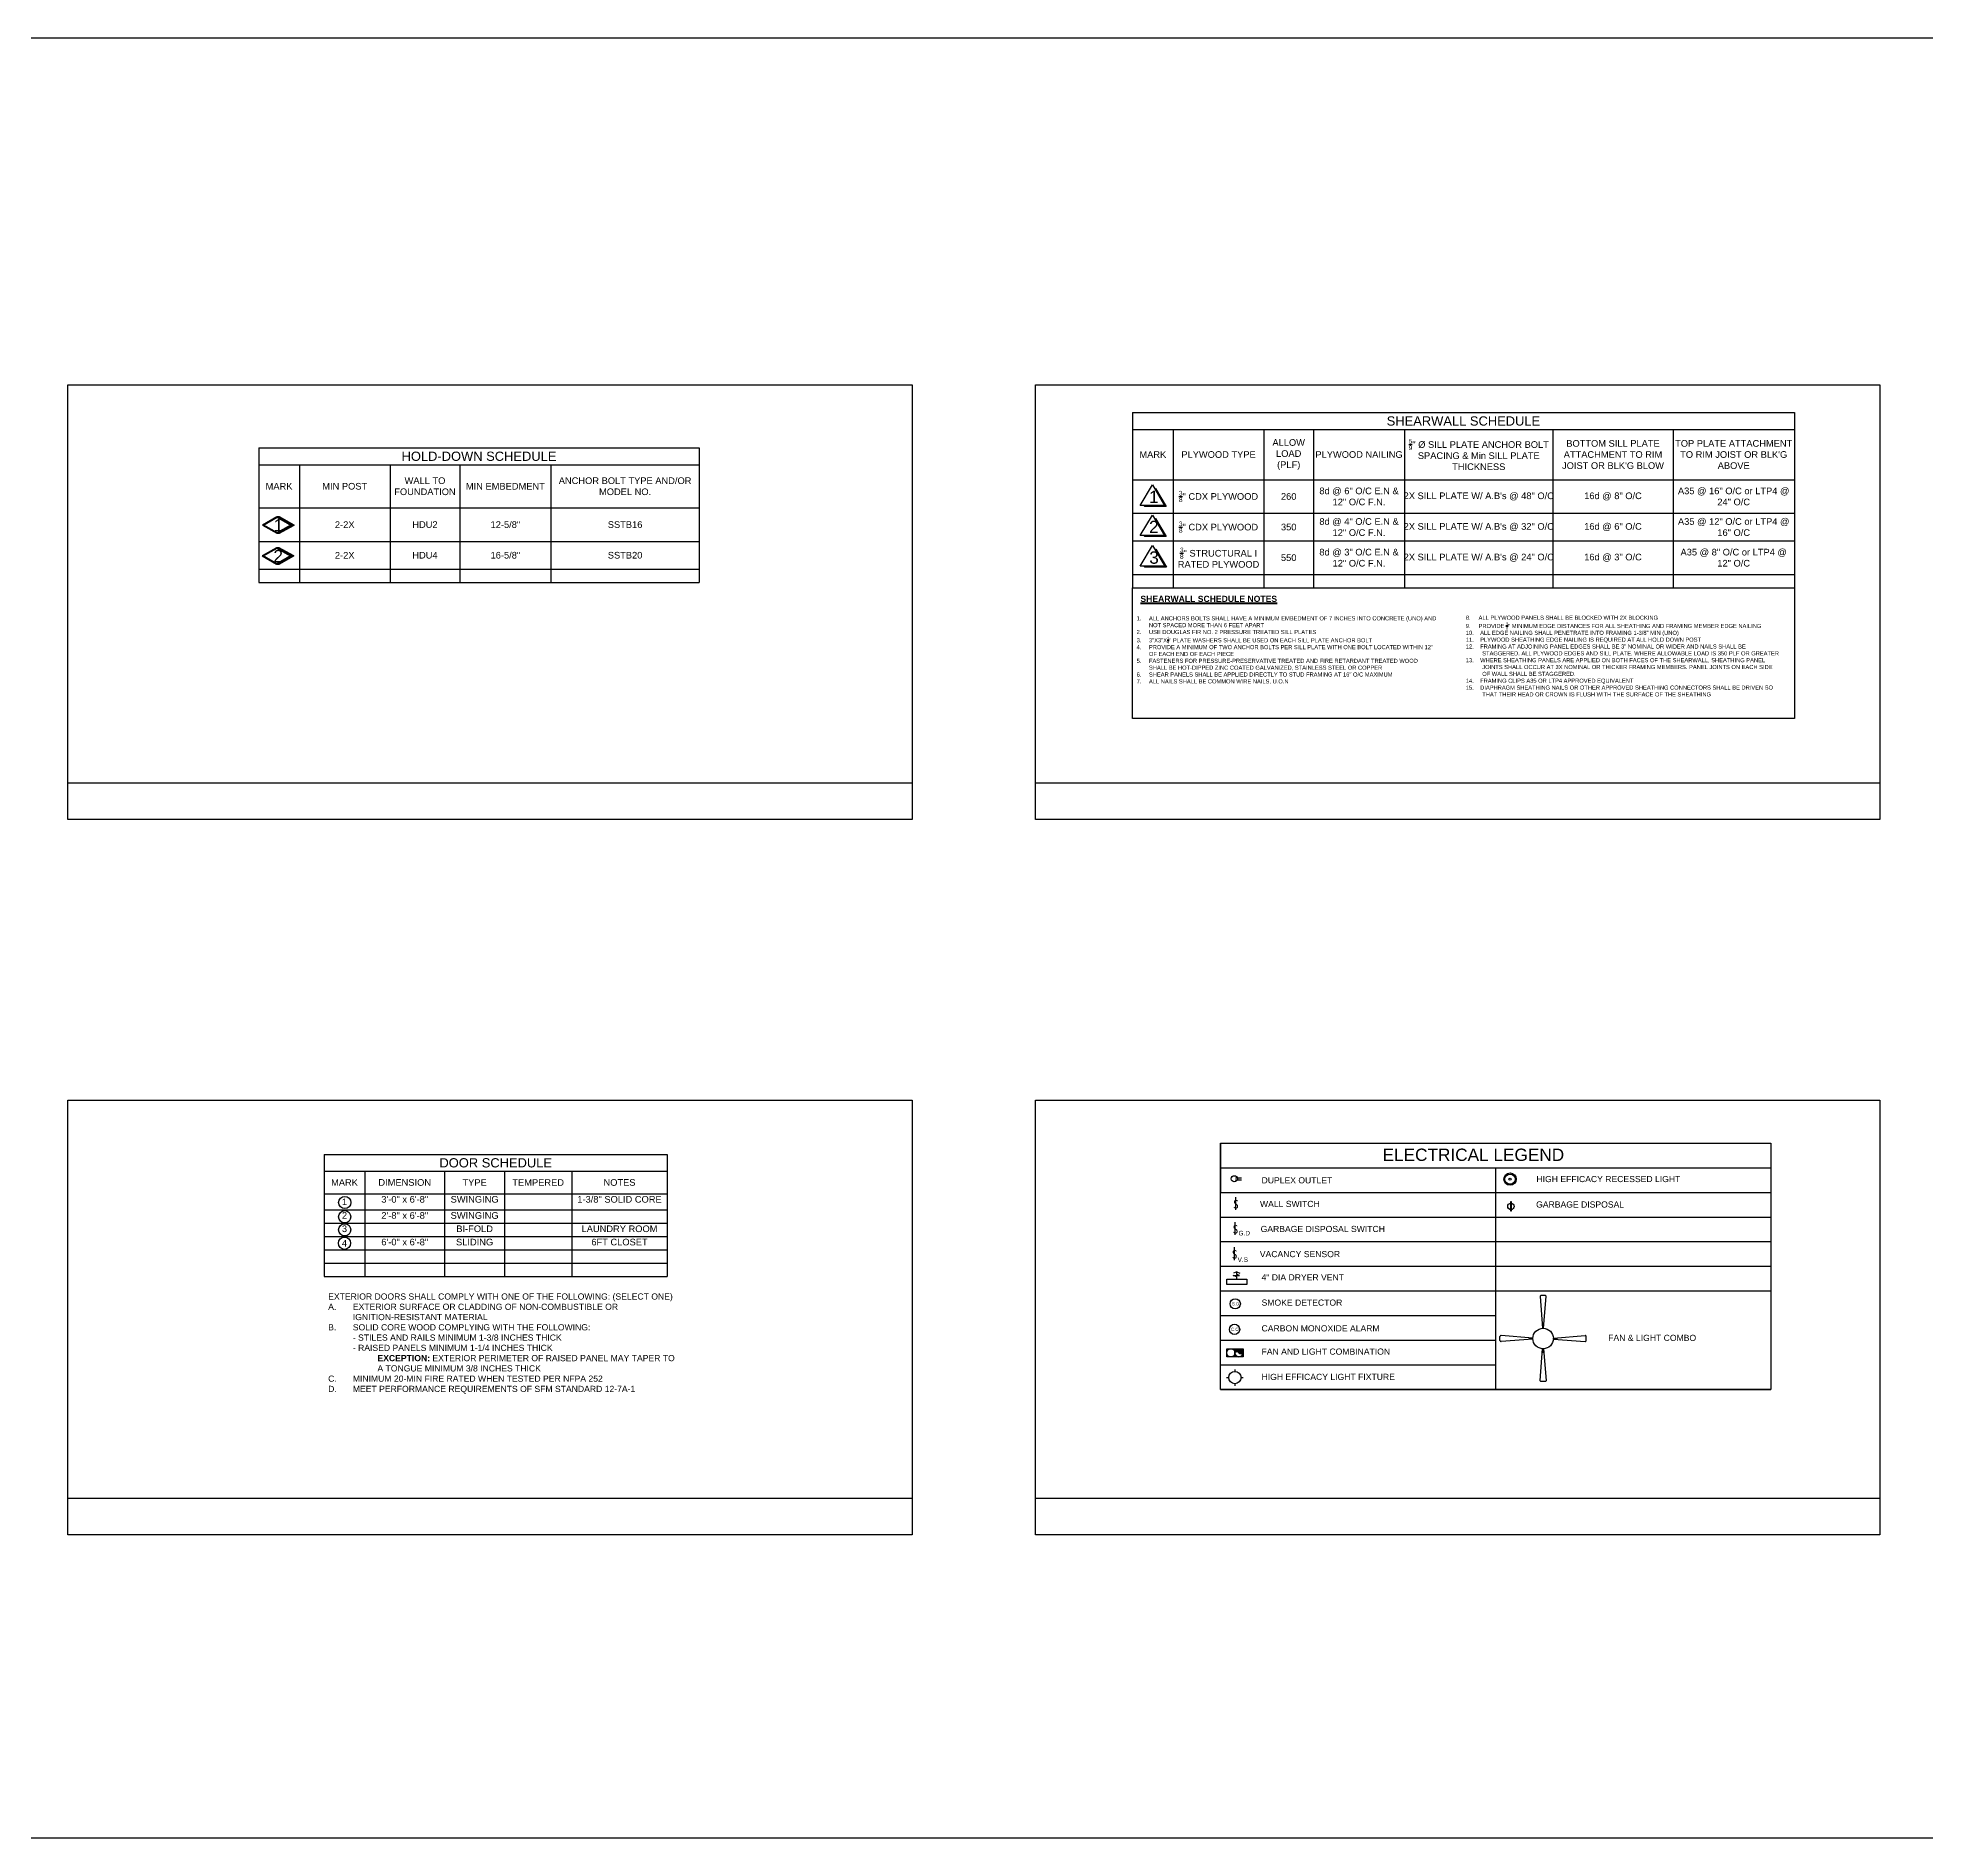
# Model space of a CAD drawing. Header units: inches. Extents: x -3572 to 2430, y -1517 to 3072.
# Drawn here: x 575 to 1495, y -527 to 350 of the extents above; entities that cross this region are included whole.
import ezdxf

# ---------------------------------------------------------------- set-up
doc = ezdxf.new("R2010")
doc.units = ezdxf.units.IN
doc.header["$MEASUREMENT"] = 0
doc.linetypes.add('DASHED2', pattern=[0.375, 0.25, -0.125])
for name, color, linetype in [('Electrical - Components', 40, 'Continuous'), ('Electrical - Schedules', 40, 'Continuous'), ('F.P. - Schedules', 4, 'Continuous')]:
    doc.layers.add(name, color=color, linetype=linetype)
doc.styles.get("Standard").update_dxf_attribs({"font": 'arial.ttf'})

# ---------------------------------------------------------------- blocks, each defined once
blk = doc.blocks.new('*T3')
at = {"layer": 'F.P. - Schedules', "color": 0, "linetype": 'ByBlock', "lineweight": -2, "transparency": 16777216}
for p, q in [((0, 0), (167.13, 0)), ((0, 0), (0, -59.4)), ((167.13, 0), (167.13, -59.4)), ((0, -8.16), (167.13, -8.16)), ((19.79, -8.16), (19.79, -59.4)), ((58.66, -8.16), (58.66, -59.4)), ((87.9, -8.16), (87.9, -59.4)), ((120.58, -8.16), (120.58, -59.4)), ((0, -19.13), (167.13, -19.13)), ((0, -27), (167.13, -27)), ((0, -33.48), (167.13, -33.48)), ((0, -39.96), (167.13, -39.96)), ((0, -46.44), (167.13, -46.44)), ((0, -52.92), (167.13, -52.92)), ((0, -59.4), (167.13, -59.4))]:
    blk.add_line(p, q, dxfattribs=at)
at = {"layer": 'F.P. - Schedules', "color": 0, "transparency": 16777216}
for s, insert, char_height, width, attachment_point in [('DOOR SCHEDULE', (83.56, -4.08), 4.5, 164.9669, 5), ('MARK', (9.9, -13.64), 3.24, 17.6319, 5), ('DIMENSION', (39.23, -13.64), 3.24, 36.7066, 5), ('TYPE', (73.28, -13.64), 3.24, 27.0814, 5), ('TEMPERED', (104.24, -13.64), 3.24, 30.5247, 5), ('NOTES', (143.86, -13.64), 3.24, 44.3823, 5), ('1', (9.9, -23.06), 3.24, 17.6319, 5), ('3\'-0" x 6\'-8"', (39.23, -20.21), 3.24, 36.7066, 2), ('SWINGING', (73.28, -20.21), 3.24, 27.0814, 2), ('1-3/8" SOLID CORE', (143.86, -20.21), 3.24, 44.3823, 2), ('3', (9.9, -34.56), 3.24, 17.6319, 2), ('2', (9.9, -28.08), 3.24, 17.6319, 2), ('2\'-8" x 6\'-8"', (39.23, -28.08), 3.24, 36.7066, 2), ('SWINGING', (73.28, -28.08), 3.24, 27.0814, 2), ('BI-FOLD', (73.28, -34.56), 3.24, 27.0814, 2), ('LAUNDRY ROOM', (143.86, -34.56), 3.24, 44.3823, 2), ('4', (9.9, -43.2), 3.24, 17.6319, 5), ('6\'-0" x 6\'-8"', (39.23, -41.04), 3.24, 36.7066, 2), ('SLIDING', (73.28, -41.04), 3.24, 27.0814, 2), ('6FT CLOSET', (143.86, -41.04), 3.24, 44.3823, 2)]:
    blk.add_mtext(s, dxfattribs=dict(at, insert=insert, char_height=char_height, width=width, attachment_point=attachment_point))
blk = doc.blocks.new('*T7')
at = {"color": 0, "linetype": 'ByBlock', "lineweight": -2, "transparency": 16777216}
for p, q in [((0, 0), (214.63, 0)), ((0, 0), (0, -65.53)), ((214.63, 0), (214.63, -65.53)), ((0, -8.16), (214.63, -8.16)), ((19.79, -8.16), (19.79, -65.53)), ((64, -8.16), (64, -65.53)), ((97.97, -8.16), (97.97, -65.53)), ((142.34, -8.16), (142.34, -65.53)), ((0, -29.21), (214.63, -29.21)), ((0, -45.52), (214.63, -45.52)), ((0, -59.05), (214.63, -59.05)), ((0, -65.53), (214.63, -65.53))]:
    blk.add_line(p, q, dxfattribs=at)
at = {"color": 0, "transparency": 16777216, "attachment_point": 5}
for s, insert, char_height, width in [('HOLD-DOWN SCHEDULE', (107.31, -4.08), 4.5, 212.4676), ('MARK', (9.9, -18.68), 3.24, 17.6319), ('MIN POST', (41.9, -18.68), 3.24, 42.0491), ('WALL TO FOUNDATION', (80.99, -18.68), 3.24, 31.8106), ('MIN EMBEDMENT', (120.16, -18.68), 3.24, 42.21), ('\\A1;{\\H1x;ANCHOR BOLT TYPE AND/OR MODEL NO.}', (178.48, -18.68), 3.24, 70.1261), ('\\A1;{\\H1x;2-2X}', (41.9, -37.36), 3.24, 42.0491), ('HDU2', (80.99, -37.36), 3.24, 31.8106), ('12-5/8"', (120.16, -37.36), 3.24, 42.21), ('SSTB16', (178.48, -37.36), 3.24, 70.1261), ('\\A1;{\\H1x;2-2X}', (41.9, -52.29), 3.24, 42.0491), ('HDU4', (80.99, -52.29), 3.24, 31.8106), ('16-5/8"', (120.16, -52.29), 3.24, 42.21), ('SSTB20', (178.48, -52.29), 3.24, 70.1261)]:
    blk.add_mtext(s, dxfattribs=dict(at, insert=insert, char_height=char_height, width=width))
blk = doc.blocks.new('*T9')
at = {"color": 0, "linetype": 'ByBlock', "lineweight": -2, "transparency": 16777216}
for p, q in [((0, 0), (322.4, 0)), ((0, 0), (0, -85.31)), ((322.4, 0), (322.4, -85.31)), ((0, -8.16), (322.4, -8.16)), ((19.79, -8.16), (19.79, -85.31)), ((64, -8.16), (64, -85.31)), ((88.16, -8.16), (88.16, -85.31)), ((132.53, -8.16), (132.53, -85.31)), ((204.81, -8.16), (204.81, -85.31)), ((263.31, -8.16), (263.31, -85.31)), ((0, -32.67), (322.4, -32.67)), ((0, -48.98), (322.4, -48.98)), ((0, -62.52), (322.4, -62.52)), ((0, -78.83), (322.4, -78.83)), ((0, -85.31), (322.4, -85.31))]:
    blk.add_line(p, q, dxfattribs=at)
at = {"color": 0, "transparency": 16777216, "attachment_point": 5}
for s, insert, char_height, width in [('SHEARWALL SCHEDULE', (161.2, -4.08), 4.5, 320.2439), ('ALLOW LOAD (PLF)', (76.08, -20.41), 3.24, 21.9969), ('\\A1;{\\H0.7x;\\S5/9;}" %%C SILL PLATE ANCHOR BOLT SPACING & Min SILL PLATE THICKNESS', (168.67, -20.41), 3.24, 70.1261), ("BOTTOM SILL PLATE ATTACHMENT TO RIM JOIST OR BLK'G BLOW", (234.06, -20.41), 3.24, 56.3352), ("TOP PLATE ATTACHMENT TO RIM JOIST OR BLK'G ABOVE", (292.86, -20.41), 3.24, 56.9348), ('MARK', (9.9, -20.41), 3.24, 17.6319), ('PLYWOOD TYPE', (41.9, -20.41), 3.24, 42.0491), ('PLYWOOD NAILING', (110.34, -20.41), 3.24, 42.21), ('8d @ 6" O/C E.N & 12" O/C F.N.', (110.34, -40.83), 3.24, 42.21), ('A35 @ 16" O/C or LTP4 @ 24" O/C', (292.86, -40.83), 3.24, 56.9348), ('\\A1;{\\H0.7x;\\S3/8;}" CDX PLYWOOD', (41.9, -40.83), 3.24, 42.0491), ('260', (76.08, -40.83), 3.24, 21.9969), ('2X SILL PLATE W/ A.B\'s @ 48" O/C', (168.67, -40.83), 3.24, 70.1261), ('16d @ 8" O/C', (234.06, -40.83), 3.24, 56.3352), ('\\A1;{\\H0.7x;\\S3/8;}" CDX PLYWOOD', (41.9, -55.75), 3.24, 42.0491), ('350', (76.08, -55.75), 3.24, 21.9969), ('8d @ 4" O/C E.N & 12" O/C F.N.', (110.34, -55.75), 3.24, 42.21), ('2X SILL PLATE W/ A.B\'s @ 32" O/C', (168.67, -55.75), 3.24, 70.1261), ('16d @ 6" O/C', (234.06, -55.75), 3.24, 56.3352), ('A35 @ 12" O/C or LTP4 @ 16" O/C', (292.86, -55.75), 3.24, 56.9348), ('\\A1;{\\H0.7x;\\S3/8;}" STRUCTURAL I RATED PLYWOOD', (41.9, -70.67), 3.24, 42.0491), ('550', (76.08, -70.67), 3.24, 21.9969), ('8d @ 3" O/C E.N & 12" O/C F.N.', (110.34, -70.67), 3.24, 42.21), ('2X SILL PLATE W/ A.B\'s @ 24" O/C', (168.67, -70.67), 3.24, 70.1261), ('16d @ 3" O/C', (234.06, -70.67), 3.24, 56.3352), ('A35 @ 8" O/C or LTP4 @ 12" O/C', (292.86, -70.67), 3.24, 56.9348)]:
    blk.add_mtext(s, dxfattribs=dict(at, insert=insert, char_height=char_height, width=width))

msp = doc.modelspace()

# ---------------------------------------------------------------- hatches: boundary and pattern name
at = {"transparency": 33554559}
h = msp.add_hatch(color=256, dxfattribs=at)
h.dxf.hatch_style = 1
h.paths.add_polyline_path([(1119.86484, 130.48268), (1119.36484, 130.48268), (1124.3592, 122.15875), (1114.14693, 122.15875), (1114.64693, 121.65875), (1125.1592, 121.65875)])
at = {"lineweight": 50, "transparency": 33554636}
h = msp.add_hatch(color=256, dxfattribs=at)
h.dxf.hatch_style = 1
h.paths.add_polyline_path([(699.06978, 112.64064), (692.06978, 108.64064), (693.06978, 108.64064), (700.06978, 112.64064), (693.06978, 116.64064), (692.06978, 116.64064)])
at = {"transparency": 33554559}
h = msp.add_hatch(color=256, dxfattribs=at)
h.dxf.hatch_style = 1
h.paths.add_polyline_path([(1119.86484, 115.822), (1119.36484, 115.822), (1124.3592, 107.49807), (1114.14693, 107.49807), (1114.64693, 106.99807), (1125.1592, 106.99807)])
at = {"lineweight": 50, "transparency": 33554636}
h = msp.add_hatch(color=256, dxfattribs=at)
h.dxf.hatch_style = 1
h.paths.add_polyline_path([(698.90403, 97.56576), (691.90403, 93.56576), (692.90403, 93.56576), (699.90403, 97.56576), (692.90403, 101.56576), (691.90403, 101.56576)])
at = {"transparency": 33554559}
h = msp.add_hatch(color=256, dxfattribs=at)
h.dxf.hatch_style = 1
h.paths.add_polyline_path([(1119.98812, 100.91491), (1119.48812, 100.91491), (1124.48248, 92.59098), (1114.27021, 92.59098), (1114.77021, 92.09098), (1125.28248, 92.09098)])
at = {"layer": 'Electrical - Components', "transparency": 33554508}
h = msp.add_hatch(color=256, dxfattribs=at)
h.dxf.hatch_style = 1
h.paths.add_polyline_path([(1293.24249, -217.04592), (1292.8349, -217.04592), (1292.8349, -217.7724, -0.065768562), (1293.24249, -217.7724)])
h.paths.add_polyline_path([(1293.24249, -217.7724, 0.065768562), (1292.8349, -217.7724), (1292.8349, -220.8577, 0.065768562), (1293.24249, -220.8577)])
h.paths.add_polyline_path([(1293.24249, -220.8577, -0.065768562), (1292.8349, -220.8577), (1292.8349, -221.52599), (1293.24249, -221.52599)])
at = {"layer": 'Electrical - Schedules', "transparency": 33554636}
h = msp.add_hatch(color=256, dxfattribs=at)
h.dxf.hatch_style = 1
h.paths.add_polyline_path([(1160.57301, -290.63827, 0.480424377), (1162.57301, -290.63827, 1), (1158.57301, -290.63827, -0.480424377)])

# ---------------------------------------------------------------- linework, layer by layer
at = {"lineweight": 50}
for p, q in [((685.06978, 112.64064), (692.06978, 116.64064)), ((692.06978, 108.64064), (685.06978, 112.64064)), ((692.06978, 116.64064), (699.06978, 112.64064)), ((699.06978, 112.64064), (692.06978, 108.64064)), ((684.90403, 97.56576), (691.90403, 101.56576)), ((691.90403, 101.56576), (698.90403, 97.56576)), ((691.90403, 93.56576), (684.90403, 97.56576)), ((698.90403, 97.56576), (691.90403, 93.56576))]:
    msp.add_line(p, q, dxfattribs=at)
for p, q in [((590.00624, -12.89917), (1001.38665, -12.89917)), ((1061.38665, -12.89917), (1472.76706, -12.89917)), ((590.00624, -361.39372), (1001.38665, -361.39372)), ((1061.38665, -361.39372), (1472.76706, -361.39372))]:
    msp.add_line(p, q)
at = {"color": 3}
msp.add_lwpolyline([(35.18615, 350.00922), (1585.71888, 350.00922), (1585.71888, -527.11979), (35.18615, -527.11979)], close=True, dxfattribs=at)
for points in [[(590.00624, 180.90073), (1001.38665, 180.90073), (1001.38665, -30.89917), (590.00624, -30.89917)], [(1061.38665, 180.90073), (1472.76706, 180.90073), (1472.76706, -30.89917), (1061.38665, -30.89917)], [(1112.3592, 122.15875), (1118.3592, 132.15875), (1124.3592, 122.15875)], [(1112.3592, 107.49807), (1118.3592, 117.49807), (1124.3592, 107.49807)], [(1112.48248, 92.59098), (1118.48248, 102.59098), (1124.48248, 92.59098)], [(1108.70335, 82.06058), (1431.1072, 82.06058), (1431.1072, 18.3928), (1108.70335, 18.3928)], [(590.00624, -167.59381), (1001.38665, -167.59381), (1001.38665, -379.39372), (590.00624, -379.39372)], [(1061.38665, -167.59381), (1472.76706, -167.59381), (1472.76706, -379.39372), (1061.38665, -379.39372)]]:
    msp.add_lwpolyline(points, close=True)
for points in [[(1119.36484, 130.48268), (1119.86484, 130.48268), (1125.1592, 121.65875), (1114.64693, 121.65875), (1114.14693, 122.15875)], [(1119.36484, 115.822), (1119.86484, 115.822), (1125.1592, 106.99807), (1114.64693, 106.99807), (1114.14693, 107.49807)], [(1119.48812, 100.91491), (1119.98812, 100.91491), (1125.28248, 92.09098), (1114.77021, 92.09098), (1114.27021, 92.59098)]]:
    msp.add_lwpolyline(points)
at = {"lineweight": 50}
for points in [[(692.06978, 116.64064), (693.06978, 116.64064), (700.06978, 112.64064), (693.06978, 108.64064), (692.06978, 108.64064)], [(691.90403, 101.56576), (692.90403, 101.56576), (699.90403, 97.56576), (692.90403, 93.56576), (691.90403, 93.56576)]]:
    msp.add_lwpolyline(points, dxfattribs=at)
at = {"layer": 'Electrical - Components'}
msp.add_lwpolyline([(1292.8349, -221.52599), (1293.24249, -221.52599), (1293.24249, -217.04592), (1292.8349, -217.04592)], close=True, dxfattribs=at)
msp.add_circle((1293.0387, -219.31505), 1.55605, dxfattribs=at)
at = {"layer": 'Electrical - Schedules'}
for p, q in [((1151.52735, -188.48059), (1151.52735, -200.48059)), ((1151.52735, -200.48059), (1419.66566, -200.48059)), ((1151.52735, -200.48059), (1151.52735, -212.48059)), ((1285.5965, -200.48059), (1285.5965, -308.48059)), ((1158.79245, -205.3694), (1161.79245, -205.3694)), ((1158.79245, -206.3694), (1161.79245, -206.3694)), ((1151.52735, -212.48059), (1419.66566, -212.48059)), ((1158.96806, -221.04166), (1158.96806, -214.74166)), ((1151.52735, -224.48059), (1419.66566, -224.48059)), ((1158.73667, -233.2373), (1158.73667, -226.9373)), ((1151.52735, -236.48059), (1419.66566, -236.48059)), ((1158.33828, -245.4784), (1158.33828, -239.1784)), ((1151.52735, -248.48059), (1419.66566, -248.48059)), ((1159.49418, -253.55553), (1157.79047, -252.9923)), ((1157.79047, -252.9923), (1160.83387, -252.9923)), ((1159.49418, -251.12088), (1157.82948, -251.86166)), ((1159.49418, -252.40748), (1159.49418, -251.12088)), ((1159.49418, -251.12088), (1160.91801, -251.86166)), ((1160.83387, -252.9923), (1159.49418, -252.40748)), ((1159.49418, -254.77803), (1159.49418, -253.55553)), ((1151.52735, -260.48059), (1419.66566, -260.48059)), ((1151.52735, -272.48059), (1285.5965, -272.48059)), ((1151.52735, -284.48059), (1285.5965, -284.48059)), ((1287.71262, -284.64057), (1287.71262, -282.72174)), ((1303.71262, -283.43116), (1288.25156, -282.22326)), ((1303.71262, -283.93116), (1288.25156, -285.13905)), ((1303.71262, -283.68116), (1301.71262, -283.68116)), ((1308.71262, -278.68116), (1308.71262, -276.68116)), ((1313.71262, -283.43116), (1329.17367, -282.22326)), ((1313.71262, -283.93116), (1313.71262, -283.43116)), ((1313.71262, -283.68116), (1315.71262, -283.68116)), ((1313.71262, -283.93116), (1329.17367, -285.13905)), ((1329.71262, -284.64057), (1329.71262, -282.72174)), ((1158.57301, -288.63827), (1158.57301, -292.63827)), ((1308.71262, -288.68116), (1308.71262, -290.68116)), ((1151.52735, -296.48059), (1285.5965, -296.48059)), ((1154.55995, -302.69439), (1155.55995, -302.69439)), ((1158.55995, -298.69439), (1158.55995, -299.69439)), ((1161.55995, -302.69439), (1162.55995, -302.69439)), ((1151.52735, -308.48059), (1285.5965, -308.48059)), ((1158.55995, -305.69439), (1158.55995, -306.69439)), ((1285.5965, -308.48059), (1419.66566, -308.48059))]:
    msp.add_line(p, q, dxfattribs=at)
for points in [[(1151.52735, -188.48059), (1419.66566, -188.48059), (1419.66566, -308.48059), (1151.52735, -308.48059)], [(1154.58577, -254.77803), (1164.4026, -254.77803), (1164.4026, -257.30945), (1154.58577, -257.30945)]]:
    msp.add_lwpolyline(points, close=True, dxfattribs=at)
for points in [[(1307.7532, -262.68116, 0.437238271), (1307.25472, -263.2201), (1308.46262, -278.68116), (1308.96262, -278.68116), (1310.17051, -263.2201, 0.437238271), (1309.67203, -262.68116)], [(1307.7532, -304.68116, -0.437238271), (1307.25472, -304.14221), (1308.46262, -288.68116), (1308.96262, -288.68116), (1310.17051, -304.14221, -0.437238271), (1309.67203, -304.68116)]]:
    msp.add_lwpolyline(points, format="xyb", close=True, dxfattribs=at)
msp.add_lwpolyline([(1154.57301, -292.63827), (1154.57301, -288.63827), (1162.57301, -288.63827), (1162.57301, -292.63827), (1154.57301, -292.63827)], dxfattribs=at)
for centre, radius in [((1158.29245, -205.8694), 1.5), ((1292.59465, -206.03695), 3), ((1292.59465, -206.03695), 2.5), ((1292.59465, -206.03695), 0.5), ((1158.73871, -266.79304), 2.5), ((1158.40728, -279.21243), 2.5), ((1308.71262, -283.68116), 5), ((1156.57301, -290.63827), 2), ((1160.57301, -290.63827), 2), ((1158.55995, -302.69439), 3)]:
    msp.add_circle(centre, radius, dxfattribs=at)
for centre, radius, start, end in [((1288.21262, -282.72174), 0.5, 85.53284094, 180), ((1288.21262, -284.64057), 0.5, 180, 274.46715906), ((1329.21262, -282.72174), 0.5, 0, 94.46715906), ((1329.21262, -284.64057), 0.5, 265.53284094, 0), ((1159.57301, -291.43881), 1.28096, 38.67847112, 141.32152888), ((1160.57301, -290.63827), 2, 180, 0), ((1161.57301, -289.83774), 1.28096, 218.67847112, 321.32152888)]:
    msp.add_arc(centre, radius, start, end, dxfattribs=at)
at = {"layer": 'F.P. - Schedules'}
for centre in [(724.95717, -217.4153), (724.92377, -224.34776), (724.92377, -230.73123), (724.82444, -237.2695)]:
    msp.add_circle(centre, 2.97329, dxfattribs=at)

# ---------------------------------------------------------------- block references
for name, p in [('*T9', (1108.70335, 167.37372)), ('*T7', (683.03446, 150.19122)), ('*T3', (714.93005, -194.02932))]:
    msp.add_blockref(name, p)

# ---------------------------------------------------------------- texts
at = {"char_height": 6, "attachment_point": 1}
for s, insert in [('1', (1116.73731, 129.3415)), ('1', (690.34906, 115.5583)), ('2', (1116.73731, 114.68082)), ('2', (690.18331, 100.48342)), ('3', (1116.86059, 99.77372))]:
    msp.add_mtext_dynamic_manual_height_columns(s, width=6.4632211, gutter_width=1, heights=[0], dxfattribs=dict(at, insert=insert))
at = {"lineweight": 50, "attachment_point": 1}
for s, width, heights, insert, char_height in [('{\\fArial|b1|i0|c0|p34;\\LSHEARWALL SCHEDULE NOTES}', 139.7896955, [0], (1112.54645, 78.16942), 3), ('\\A1;\\pxi-3,l4,t4;1.^IALL ANCHORS BOLTS SHALL HAVE A MINIMUM EMBEDMENT OF 7 INCHES INTO CONCRETE (UNO) AND NOT SPACED MORE THAN 6 FEET APART\\P2.^IUSE DOUGLAS FIR NO. 2 PRESSURE TREATED SILL PLATES\\P3.^I3"X3"X{\\H0.7x;\\S1/4;}" PLATE WASHERS SHALL BE USED ON EACH SILL PLATE ANCHOR BOLT\\P4.^IPROVIDE A MINIMUM OF TWO ANCHOR BOLTS PER SILL PLATE WITH ONE BOLT LOCATED WITHIN 12" OF EACH END OF EACH PIECE\\P5.^IFASTENERS FOR PRESSURE-PRESERVATIVE TREATED AND FIRE RETARDANT TREATED WOOD SHALL BE HOT-DIPPED ZINC COATED GALVANIZED, STAINLESS STEEL OR COPPER\\P6.^ISHEAR PANELS SHALL BE APPLIED DIRECTLY TO STUD FRAMING AT 16" O/C MAXIMUM\\P7.^IALL NAILS SHALL BE COMMON WIRE NAILS, U.O.N ', 147.78511, [33.3206], (1108.70335, 68.18157), 2), ('\\A1;8.     ALL PLYWOOD PANELS SHALL BE BLOCKED WITH 2X BLOCKING\\P9.     PROVIDE {\\H0.7x;\\S3/8;}" MINIMUM EDGE DISTANCES FOR ALL SHEATHING AND FRAMING MEMBER EDGE NAILING\\P10.    ALL EDGE NAILING SHALL PENETRATE INTO FRAMING 1-3/8" MIN (UNO)\\P11.    PLYWOOD SHEATHING EDGE NAILING IS REQUIRED AT ALL HOLD DOWN POST\\P12.    FRAMING AT ADJOINING PANEL EDGES SHALL BE 3" NOMINAL OR WIDER AND NAILS SHALL BE  ^I   ^I     ^ISTAGGERED. ALL PLYWOOD EDGES AND SILL PLATE, WHERE ALLOWABLE LOAD IS 350 PLF OR GREATER\\P13.    WHERE SHEATHING PANELS ARE APPLIED ON BOTH FACES OF THE SHEARWALL, SHEATHING PANEL ^I^IJOINTS SHALL OCCUR AT 3X NOMINAL OR THICKER FRAMING MEMBERS. PANEL JOINTS ON EACH SIDE ^IOF WALL SHALL BE STAGGERED.\\P14.    FRAMING CLIPS A35 OR LTP4 APPROVED EQUIVALENT\\P15.    DIAPHRAGM SHEATHING NAILS OR OTHER APPROVED SHEATHING CONNECTORS SHALL BE DRIVEN SO ^I^ITHAT THEIR HEAD OR CROWN IS FLUSH WITH THE SURFACE OF THE SHEATHING ', 154.1752625, [0], (1271.069, 68.48195), 2)]:
    msp.add_mtext_dynamic_manual_height_columns(s, width=width, gutter_width=1, heights=heights, dxfattribs=dict(at, insert=insert, char_height=char_height))
at = {"layer": 'Electrical - Schedules', "attachment_point": 1}
for s, width, heights, insert, char_height in [('ELECTRICAL LEGEND', 201.8473038, [0.3009], (1230.49236, -191.15469), 6), ('DUPLEX OUTLET', 59.1365177, [0], (1171.56132, -205.10112), 3), ('HIGH EFFICACY RECESSED LIGHT', 70.7115559, [0], (1305.47895, -204.48327), 3), ('{\\fBatangChe|b0|i0|c0|p49;S}', 13.0889423, [0], (1157.69633, -216.14321), 4.2), ('WALL SWITCH', 59.1365177, [0], (1170.79361, -216.60814), 3), ('GARBAGE DISPOSAL', 59.1365177, [0], (1305.32542, -216.88283), 3), ('{\\fBatangChe|b0|i0|c0|p49;S}', 13.0889423, [0], (1157.46494, -228.33886), 4.2), ('GARBAGE DISPOSAL SWITCH', 70.7115559, [0], (1171.10991, -228.80105), 3), ('{\\fBatangChe|b0|i0|c0|p49;S}', 13.0889423, [0], (1157.06655, -240.57996), 4.2), ('VACANCY SENSOR', 70.7115559, [0], (1170.71151, -241.04215), 3), ('4" DIA DRYER VENT', 59.1365177, [0], (1171.56132, -252.38156), 3), ('S.D', 8.6881481, [0], (1157.20521, -266.00246), 1.5), ('SMOKE DETECTOR', 59.1365177, [0], (1171.56132, -264.67411), 3), ('C.O', 8.6881481, [0], (1156.70465, -278.42185), 1.5), ('CARBON MONOXIDE ALARM', 59.1365177, [0], (1171.56132, -277.21832), 3), ('FAN & LIGHT COMBO', 70.7115559, [0], (1340.43593, -281.86246), 3), ('FAN AND LIGHT COMBINATION', 69.4534152, [0], (1171.56132, -288.54486), 3), ('HIGH EFFICACY LIGHT FIXTURE', 70.7115559, [0], (1171.56132, -300.86997), 3)]:
    msp.add_mtext_dynamic_manual_height_columns(s, width=width, gutter_width=1, heights=heights, dxfattribs=dict(at, insert=insert, char_height=char_height))
at = {"layer": 'Electrical - Schedules', "linetype": 'DASHED2', "char_height": 2.25, "attachment_point": 1}
for s, insert in [('G.D', (1160.33883, -231.21638)), ('V.S', (1159.88536, -244.094))]:
    msp.add_mtext_dynamic_manual_height_columns(s, width=3.4891004, gutter_width=1, heights=[0], dxfattribs=dict(at, insert=insert))
at = {"layer": 'F.P. - Schedules', "insert": (716.87704, -261.71126), "char_height": 3, "width": 171.5944666, "attachment_point": 1}
msp.add_mtext('EXTERIOR DOORS SHALL COMPLY WITH ONE OF THE FOLLOWING: (SELECT ONE)\\P\\pxi-4,l4;A.^IEXTERIOR SURFACE OR CLADDING OF NON-COMBUSTIBLE OR IGNITION-RESISTANT MATERIAL\\PB.^ISOLID CORE WOOD COMPLYING WITH THE FOLLOWING:\\P\\pi0,l0;^I- STILES AND RAILS MINIMUM 1-3/8 INCHES THICK\\P^I- RAISED PANELS MINIMUM 1-1/4 INCHES THICK\\P^I^I{\\fArial|b1|i0|c0|p34;EXCEPTION:} EXTERIOR PERIMETER OF RAISED PANEL MAY TAPER TO \\P^I^IA TONGUE MINIMUM 3/8 INCHES THICK\\P\\pi-4,l4;C.^IMINIMUM 20-MIN FIRE RATED WHEN TESTED PER NFPA 252\\PD.^IMEET PERFORMANCE REQUIREMENTS OF SFM STANDARD 12-7A-1', dxfattribs=at)

doc.saveas('drawing.dxf')
